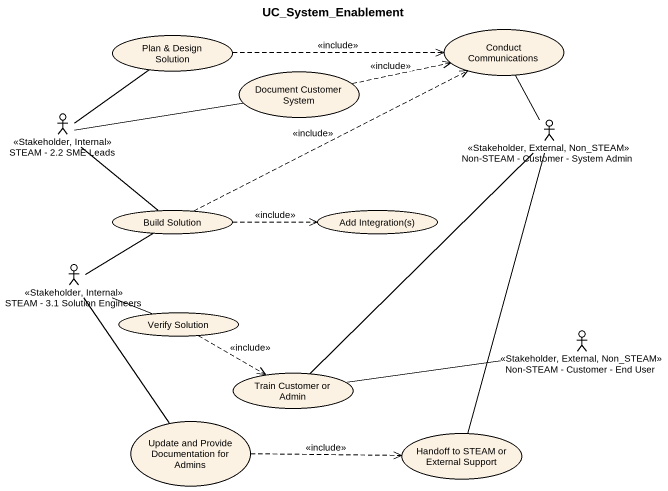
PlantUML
@startuml
title UC_System_Enablement
usecase "Plan & Design Solution" as Plan_Design_Solution
usecase "Conduct Communications" as Conduct_Communications
usecase "Document Customer System" as Document_Customer_System
actor "STEAM - 2.2 SME Leads" as STEAM_2_2_SME_Leads <<Stakeholder, Internal>>
actor "Non-STEAM - Customer - System Admin" as Non_STEAM_Customer_System <<Stakeholder, External, Non_STEAM>>
usecase "Build Solution" as Build_Solution
usecase "Add Integration(s)" as Add_Integration_s
actor "STEAM - 3.1 Solution Engineers" as STEAM_3_1_Solution_Engineers <<Stakeholder, Internal>>
usecase "Verify Solution" as Verify_Solution
actor "Non-STEAM - Customer - End User" as Non_STEAM_Customer_End_User <<Stakeholder, External, Non_STEAM>>
usecase "Train Customer or Admin" as Train_Customer_or_Admin
usecase "Update and Provide Documentation for Admins" as Update_and_Provide
usecase "Handoff to STEAM or External Support" as Handoff_to_STEAM_or
Plan_Design_Solution .right.> Conduct_Communications : <<include>>
Document_Customer_System .right.> Conduct_Communications : <<include>>
STEAM_2_2_SME_Leads -up- Plan_Design_Solution
STEAM_2_2_SME_Leads -right- Document_Customer_System
STEAM_2_2_SME_Leads -- Build_Solution
Non_STEAM_Customer_System -up- Conduct_Communications
Non_STEAM_Customer_System -- Train_Customer_or_Admin
Non_STEAM_Customer_System -- Handoff_to_STEAM_or
Build_Solution .right.> Conduct_Communications : <<include>>
Build_Solution .right.> Add_Integration_s : <<include>>
STEAM_3_1_Solution_Engineers -up- Build_Solution
STEAM_3_1_Solution_Engineers -right- Verify_Solution
STEAM_3_1_Solution_Engineers -- Update_and_Provide
Verify_Solution .right.> Train_Customer_or_Admin : <<include>>
Non_STEAM_Customer_End_User -left- Train_Customer_or_Admin
Update_and_Provide .right.> Handoff_to_STEAM_or : <<include>>
@enduml
